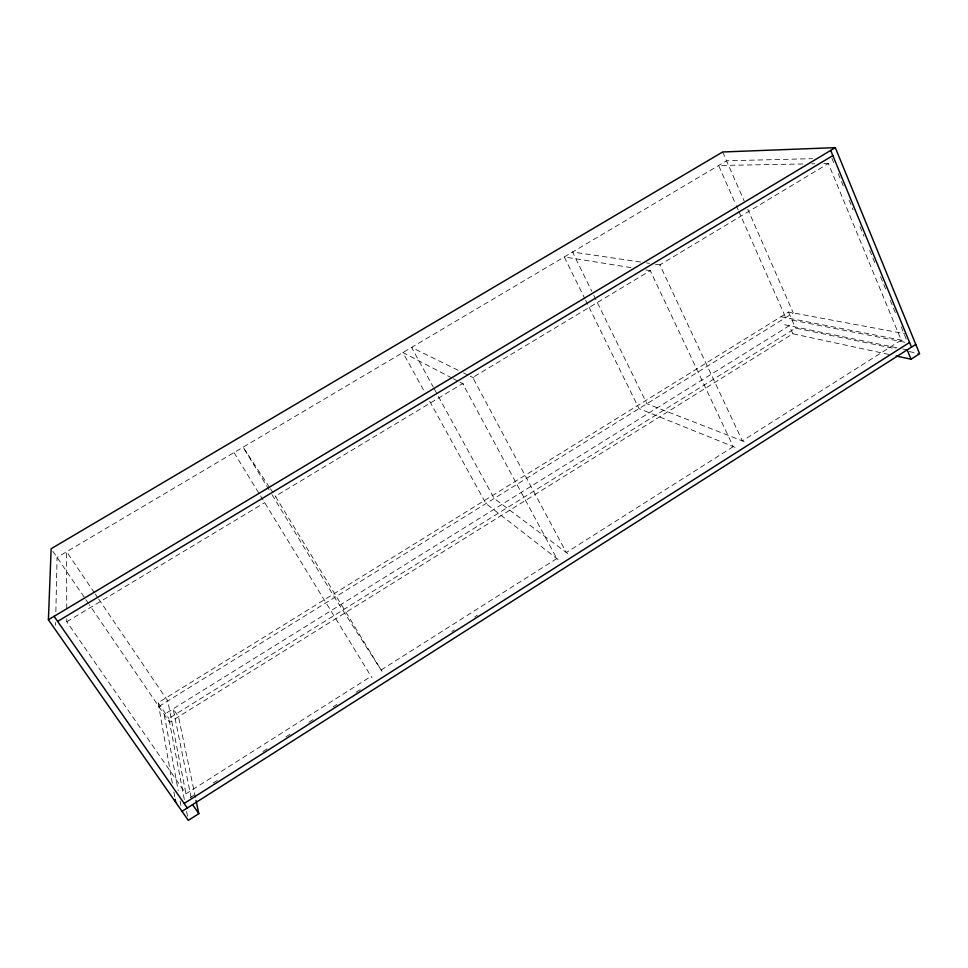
<?xml version="1.0" encoding="UTF-8"?>
<svg xmlns="http://www.w3.org/2000/svg" width="968" height="968" viewBox="0 0 968 968"><rect width="100%" height="100%" fill="white"/><g stroke="black" fill="none" stroke-linecap="round" stroke-linejoin="round"><path stroke-width="0.73" stroke-dasharray="4.84 3.63" d="M55.563 625.34L55.624 622.327M55.866 611.752L57.064 557.411L726.532 160.809L812.418 158.655M66.78 618.746L66.792 621.722L185.953 793.82L371.095 676.378M190.2 797.644L195.306 794.401M213.166 783.051L218.272 779.809M262.945 751.434L268.051 748.191M285.911 736.842L291.017 733.599M308.889 722.249L313.995 719.006M333.137 706.846L336.961 704.414M356.103 692.253L361.209 689.01M451.826 631.463L454.379 629.841M474.792 616.87L477.345 615.249M184.331 799.556L168.831 718.438L795.563 328.116L895.981 348.855M888.866 354.433L792.84 333.779L169.582 722.31L89.286 604.637M172.316 783.124L158.147 702.756L788.509 312.047L904.548 333.67M158.812 706.531L793.252 312.93L747.768 209.209M66.792 621.722L264.675 502.67M802.799 163.979L718.595 165.504L735.68 204.224M811.813 163.822L814.826 163.761M823.853 163.604L830.399 163.483M640.635 262.05L572.56 252.019L591.811 291.308M646.563 262.921L649.516 263.369M655.433 264.24L661.507 265.123M630.991 267.591L564.259 256.943L584.962 298.918M645.825 269.963L651.875 270.919M780.995 316.693L903.325 340.53M792.042 320.093L905.479 342.382M784.552 324.752L896.864 347.778M902.769 348.988L907.185 349.884M909.267 351.59L919.6 353.731M744.102 441.577L646.902 403.729L592.476 292.663M735.039 447.325L639.025 408.605L588.29 305.694M458.13 370.272L411.569 347.391L433.313 387.152M463.454 372.886L468.778 375.499M470.109 376.153L473.921 378.028M452.02 378.04L402.894 352.534L424.758 392.282M453.351 378.73L458.663 381.489M459.994 382.179L463.757 384.139M567.671 553.539L494.176 498.472L434.039 388.483M558.125 559.589L485.948 503.578L429.126 400.232M52.829 551.216L85.039 598.418M85.886 599.664L88.439 603.391M158.147 702.756L168.831 718.438M94.416 592.791L66.586 551.772L66.756 609.816M95.263 594.037L97.792 597.764M98.639 599.01L167.803 700.953L185.953 793.82M269.576 487.436L243.101 447.204L269.697 490.861M270.399 488.695L275.977 497.153M381.973 671.369L334.625 597.45L270.471 492.155M234.014 452.588L371.93 677.745M585.628 300.274L587.624 304.339M736.285 205.603L738.124 209.753M738.729 211.145L785.701 317.613M792.84 333.779L789.283 325.72L164.209 714.432L178.233 790.783M788.509 312.047L795.563 328.116M722.673 151.988L744.126 200.908M831.948 158.413L833.666 162.588M838.24 173.72L843.382 186.231M849.105 200.146L853.11 209.887M859.971 226.585L863.976 236.325M869.688 250.228L874.83 262.752M880.553 276.666L885.696 289.19M890.27 300.322L896.562 315.616M901.135 326.748L907.427 342.055M195.439 797.499L178.511 716.731L173.163 708.854L191.083 797.257M186.606 811.438L188.3 820.356M180.133 801.068L180.943 805.473M173.877 791.969L174.918 797.862M556.818 558.56L381.114 670.013L275.36 496.233L462.644 383.558L556.818 558.56M733.284 446.623L566.328 552.534L472.771 377.472L650.278 270.665L733.284 446.623M901.196 340.119L742.335 440.888L659.874 264.893L828.354 163.519L901.196 340.119"/><path stroke-width="1.45" d="M196.044 800.427L198.815 813.652L188.3 820.356L48.4 619.75L51.147 548.735L722.673 151.988L835.311 147.644L919.6 353.731L911.021 359.201L896.247 356.018M184.15 803.452L909.569 342.478M182.02 811.341L915.788 344.414M57.62 621.395L832.855 155.57M48.4 619.75L835.311 147.644M54.099 616.326L187.296 807.977M192.572 804.626L198.815 813.652M907.185 349.884L911.021 359.201M830.725 150.391L911.493 347.149M175.172 799.326L175.692 802.278"/></g></svg>
